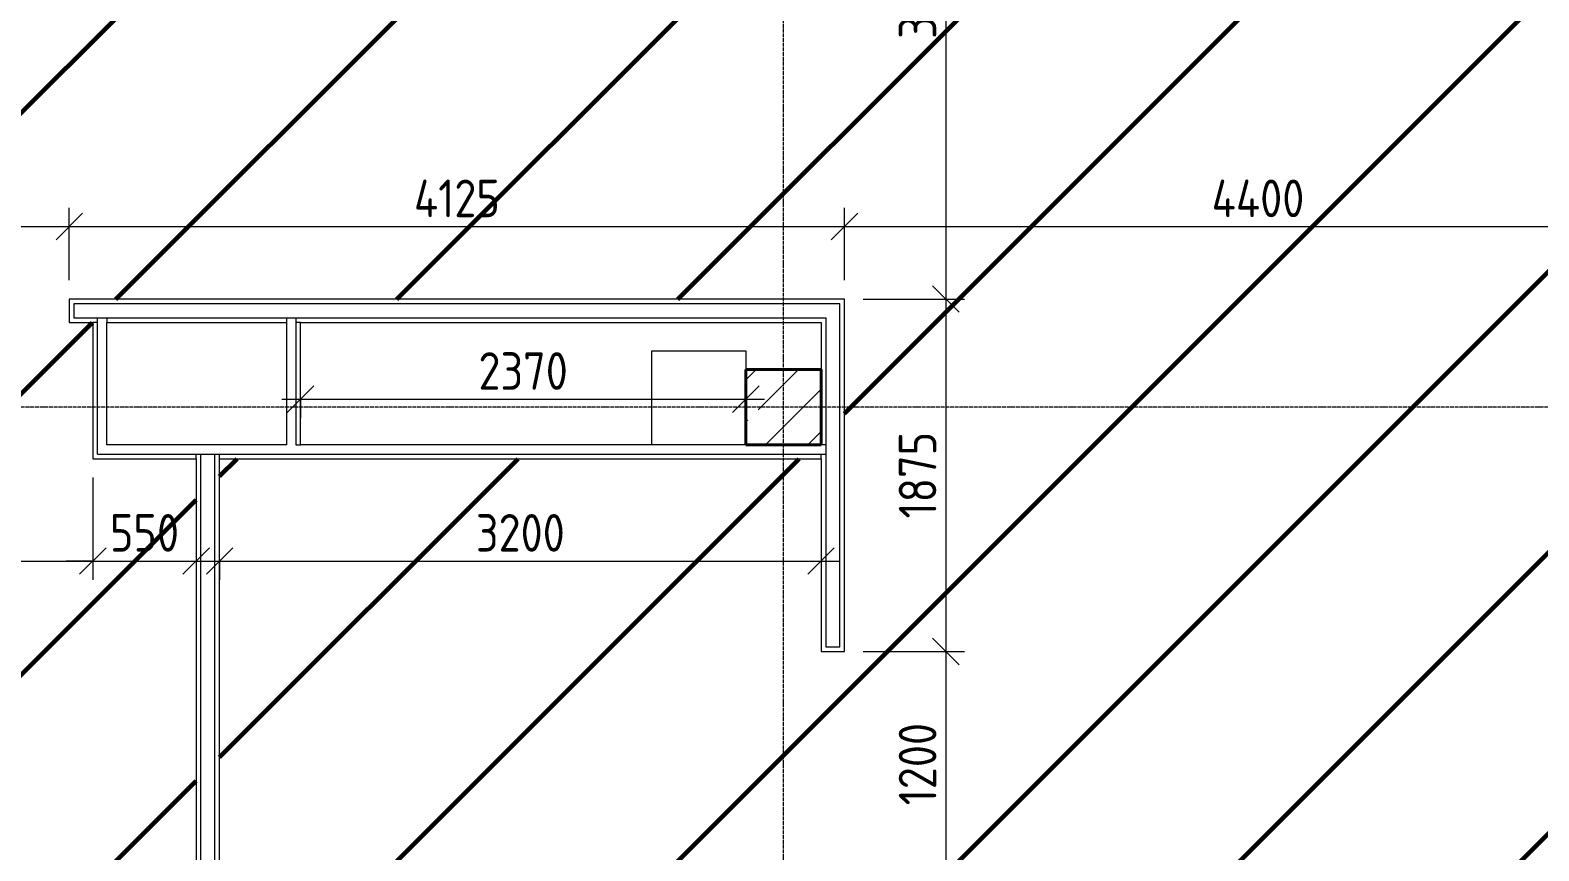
# Model space of a CAD drawing. Header units: millimetres. Extents: x -56773 to 323062, y -262288 to 76460.
# Drawn here: x 17801 to 25829, y -101305 to -96938 of the extents above; entities that cross this region are included whole.
import ezdxf

# ---------------------------------------------------------------- set-up
doc = ezdxf.new("R2010")
doc.units = ezdxf.units.MM
doc.linetypes.add('ADSK_Линия сетки', pattern=[25, 20, -2.5, 0, -2.5])
for name, color, linetype, lineweight in [('1.1)Стяжка керамзит  2 этаж', 5, 'Continuous', 60), ('Несущие колонны', 7, 'Continuous', 18), ('Оси', 7, 'Continuous', 9), ('Перекрытие', 7, 'Continuous', 18), ('Размеры', 7, 'Continuous', 9), ('Стены внутренние', 7, 'Continuous', 18), ('Стены штриховка', 7, 'Continuous', 9)]:
    doc.layers.add(name, color=color, linetype=linetype, lineweight=lineweight)
doc.styles.add('GOST Common_3', font='', dxfattribs={"width": 0.9, "height": 200})
doc.styles.get('GOST Common_3').set_extended_font_data('GOST Common')
doc.dimstyles.new('ADSK_Основной_2_0_2', dxfattribs={"dimscale": 304.8, "dimtxt": 201.142999, "dimasz": 0.463911, "dimexe": 0.328084, "dimexo": 0.328084, "dimgap": 0.164042, "dimtad": 1, "dimdec": 3, "dimrnd": 0.001, "dimdsep": 46, "dimtxsty": 'GOST Common_3', "dimblk1": 'OBLIQUE', "dimblk2": 'OBLIQUE', "dimsah": 1, "dimcen": 0.09, "dimdle": 0.328084, "dimazin": 2, "dimtfac": 1, "dimtdec": 4, "dimtix": 1, "dimtmove": 0, "dimatfit": 3, "dimfxl": 1, "dimtvp": 1, "dimtolj": 1, "dimtzin": 0, "dimlwd": 20, "dimlwe": 20, "dimarcsym": 2})

# ---------------------------------------------------------------- blocks, each defined once
blk = doc.blocks.new('ADSK_КолоннаЖБ_Прямоугольная - 400x400 мм-1807143-Кладочный план 2-го этаж')
at = {"layer": 'Несущие колонны', "lineweight": 40}
for p, q in [((-200, 200), (200, 200)), ((-200, -200), (-200, 200)), ((200, 200), (200, -200)), ((200, -200), (-200, -200))]:
    blk.add_line(p, q, dxfattribs=at)
blk = doc.blocks.new('_Oblique')
at = {"color": 0, "linetype": 'ByBlock', "lineweight": -2}
blk.add_line((-0.5, -0.5), (0.5, 0.5), dxfattribs=at)
blk = doc.blocks.new('*D4842')
at = {"layer": 'Defpoints', "color": 0, "transparency": 16777216}
for p in [(18009.4, -97983.5), (16809.4, -98369.1), (18009.4, -98369.1)]:
    blk.add_point(p, dxfattribs=at)
at = {"layer": 'Размеры', "color": 0, "lineweight": 20, "transparency": 16777216}
for p, q in [((16809.4, -98269.1), (16809.4, -97883.5)), ((18009.4, -98269.1), (18009.4, -97883.5)), ((16709.4, -97983.5), (18109.4, -97983.5))]:
    blk.add_line(p, q, dxfattribs=at)
at = {"layer": 'Размеры', "color": 0, "lineweight": 20, "transparency": 16777216, "xscale": 141.4, "yscale": 141.4, "zscale": 141.4, "rotation": 180}
blk.add_blockref('_Oblique', (16809.4, -97983.5), dxfattribs=at)
at = {"layer": 'Размеры', "color": 0, "lineweight": 20, "transparency": 16777216, "xscale": 141.4, "yscale": 141.4, "zscale": 141.4}
blk.add_blockref('_Oblique', (18009.4, -97983.5), dxfattribs=at)
at = {"layer": 'Размеры', "color": 0, "lineweight": 9, "transparency": 16777216, "insert": (17409.4, -97833.5), "char_height": 200, "width": 560.473, "attachment_point": 5, "style": 'GOST Common_3'}
blk.add_mtext('\\A1;1200', dxfattribs=at)
blk = doc.blocks.new('*D4843')
at = {"layer": 'Defpoints', "color": 0, "transparency": 16777216}
for p in [(22134.4, -97983.5), (18009.4, -98369.1), (22134.4, -98369.1)]:
    blk.add_point(p, dxfattribs=at)
at = {"layer": 'Размеры', "color": 0, "lineweight": 20, "transparency": 16777216}
for p, q in [((18009.4, -98269.1), (18009.4, -97883.5)), ((22134.4, -98269.1), (22134.4, -97883.5)), ((17909.4, -97983.5), (22234.4, -97983.5))]:
    blk.add_line(p, q, dxfattribs=at)
at = {"layer": 'Размеры', "color": 0, "lineweight": 20, "transparency": 16777216, "xscale": 141.4, "yscale": 141.4, "zscale": 141.4, "rotation": 180}
blk.add_blockref('_Oblique', (18009.4, -97983.5), dxfattribs=at)
at = {"layer": 'Размеры', "color": 0, "lineweight": 20, "transparency": 16777216, "xscale": 141.4, "yscale": 141.4, "zscale": 141.4}
blk.add_blockref('_Oblique', (22134.4, -97983.5), dxfattribs=at)
at = {"layer": 'Размеры', "color": 0, "lineweight": 9, "transparency": 16777216, "insert": (20071.9, -97833.5), "char_height": 200, "width": 580.928, "attachment_point": 5, "style": 'GOST Common_3'}
blk.add_mtext('\\A1;4125', dxfattribs=at)
blk = doc.blocks.new('*D4844')
at = {"layer": 'Defpoints', "color": 0, "transparency": 16777216}
for p in [(26534.4, -97983.5), (22134.4, -98369.1), (26534.4, -98369.1)]:
    blk.add_point(p, dxfattribs=at)
at = {"layer": 'Размеры', "color": 0, "lineweight": 20, "transparency": 16777216}
for p, q in [((22134.4, -98269.1), (22134.4, -97883.5)), ((26534.4, -98269.1), (26534.4, -97883.5)), ((22034.4, -97983.5), (26634.4, -97983.5))]:
    blk.add_line(p, q, dxfattribs=at)
at = {"layer": 'Размеры', "color": 0, "lineweight": 20, "transparency": 16777216, "xscale": 141.4, "yscale": 141.4, "zscale": 141.4, "rotation": 180}
blk.add_blockref('_Oblique', (22134.4, -97983.5), dxfattribs=at)
at = {"layer": 'Размеры', "color": 0, "lineweight": 20, "transparency": 16777216, "xscale": 141.4, "yscale": 141.4, "zscale": 141.4}
blk.add_blockref('_Oblique', (26534.4, -97983.5), dxfattribs=at)
at = {"layer": 'Размеры', "color": 0, "lineweight": 9, "transparency": 16777216, "insert": (24334.4, -97833.5), "char_height": 200, "width": 646.385, "attachment_point": 5, "style": 'GOST Common_3'}
blk.add_mtext('\\A1;4400', dxfattribs=at)
blk = doc.blocks.new('*D4849')
at = {"layer": 'Defpoints', "color": 0, "transparency": 16777216}
for p in [(16684.4, -99219.1), (18134.4, -99219.1), (18134.4, -99763.3)]:
    blk.add_point(p, dxfattribs=at)
at = {"layer": 'Размеры', "color": 0, "lineweight": 20, "transparency": 16777216}
for p, q in [((16684.4, -99319.1), (16684.4, -99863.3)), ((18134.4, -99319.1), (18134.4, -99863.3)), ((16584.4, -99763.3), (18234.4, -99763.3))]:
    blk.add_line(p, q, dxfattribs=at)
at = {"layer": 'Размеры', "color": 0, "lineweight": 20, "transparency": 16777216, "xscale": 141.4, "yscale": 141.4, "zscale": 141.4, "rotation": 180}
blk.add_blockref('_Oblique', (16684.4, -99763.3), dxfattribs=at)
at = {"layer": 'Размеры', "color": 0, "lineweight": 20, "transparency": 16777216, "xscale": 141.4, "yscale": 141.4, "zscale": 141.4}
blk.add_blockref('_Oblique', (18134.4, -99763.3), dxfattribs=at)
at = {"layer": 'Размеры', "color": 0, "lineweight": 9, "transparency": 16777216, "insert": (17409.4, -99613.3), "char_height": 200, "width": 580.928, "attachment_point": 5, "style": 'GOST Common_3'}
blk.add_mtext('\\A1;1450', dxfattribs=at)
blk = doc.blocks.new('*D4850')
at = {"layer": 'Defpoints', "color": 0, "transparency": 16777216}
for p in [(18134.4, -99219.1), (18684.4, -99663.3), (18684.4, -99763.3)]:
    blk.add_point(p, dxfattribs=at)
at = {"layer": 'Размеры', "color": 0, "lineweight": 20, "transparency": 16777216}
for p, q in [((18134.4, -99319.1), (18134.4, -99863.3)), ((18134.4, -99763.3), (17993, -99763.3)), ((18134.4, -99763.3), (18684.4, -99763.3)), ((18684.4, -99763.3), (18684.4, -99863.3)), ((18684.4, -99763.3), (18825.8, -99763.3))]:
    blk.add_line(p, q, dxfattribs=at)
at = {"layer": 'Размеры', "color": 0, "lineweight": 20, "transparency": 16777216, "xscale": 141.4, "yscale": 141.4, "zscale": 141.4}
blk.add_blockref('_Oblique', (18134.4, -99763.3), dxfattribs=at)
at = {"layer": 'Размеры', "color": 0, "lineweight": 20, "transparency": 16777216, "xscale": 141.4, "yscale": 141.4, "zscale": 141.4, "rotation": 180}
blk.add_blockref('_Oblique', (18684.4, -99763.3), dxfattribs=at)
at = {"layer": 'Размеры', "color": 0, "lineweight": 9, "transparency": 16777216, "insert": (18409.4, -99613.3), "char_height": 200, "width": 454.106, "attachment_point": 5, "style": 'GOST Common_3'}
blk.add_mtext('\\A1;550', dxfattribs=at)
blk = doc.blocks.new('*D4852')
at = {"layer": 'Defpoints', "color": 0, "transparency": 16777216}
for p in [(19239.4, -98802.2), (21609.4, -98802.2), (21609.4, -98902.2)]:
    blk.add_point(p, dxfattribs=at)
at = {"layer": 'Размеры', "color": 0, "lineweight": 20, "transparency": 16777216}
for p, q in [((19139.4, -98902.2), (21709.4, -98902.2)), ((19239.4, -98902.2), (19239.4, -99002.2)), ((21609.4, -98902.2), (21609.4, -99002.2))]:
    blk.add_line(p, q, dxfattribs=at)
at = {"layer": 'Размеры', "color": 0, "lineweight": 20, "transparency": 16777216, "xscale": 141.4, "yscale": 141.4, "zscale": 141.4, "rotation": 180}
blk.add_blockref('_Oblique', (19239.4, -98902.2), dxfattribs=at)
at = {"layer": 'Размеры', "color": 0, "lineweight": 20, "transparency": 16777216, "xscale": 141.4, "yscale": 141.4, "zscale": 141.4}
blk.add_blockref('_Oblique', (21609.4, -98902.2), dxfattribs=at)
at = {"layer": 'Размеры', "color": 0, "lineweight": 9, "transparency": 16777216, "insert": (20424.4, -98752.2), "char_height": 200, "width": 605.475, "attachment_point": 5, "style": 'GOST Common_3'}
blk.add_mtext('\\A1;2370', dxfattribs=at)
blk = doc.blocks.new('*D4853')
at = {"layer": 'Defpoints', "color": 0, "transparency": 16777216}
for p in [(18809.4, -99663.3), (22009.4, -99663.3), (22009.4, -99763.3)]:
    blk.add_point(p, dxfattribs=at)
at = {"layer": 'Размеры', "color": 0, "lineweight": 20, "transparency": 16777216}
for p, q in [((18709.4, -99763.3), (22109.4, -99763.3)), ((18809.4, -99763.3), (18809.4, -99863.3)), ((22009.4, -99763.3), (22009.4, -99863.3))]:
    blk.add_line(p, q, dxfattribs=at)
at = {"layer": 'Размеры', "color": 0, "lineweight": 20, "transparency": 16777216, "xscale": 141.4, "yscale": 141.4, "zscale": 141.4, "rotation": 180}
blk.add_blockref('_Oblique', (18809.4, -99763.3), dxfattribs=at)
at = {"layer": 'Размеры', "color": 0, "lineweight": 20, "transparency": 16777216, "xscale": 141.4, "yscale": 141.4, "zscale": 141.4}
blk.add_blockref('_Oblique', (22009.4, -99763.3), dxfattribs=at)
at = {"layer": 'Размеры', "color": 0, "lineweight": 9, "transparency": 16777216, "insert": (20409.4, -99613.3), "char_height": 200, "width": 605.475, "attachment_point": 5, "style": 'GOST Common_3'}
blk.add_mtext('\\A1;3200', dxfattribs=at)
blk = doc.blocks.new('*D4854')
at = {"layer": 'Defpoints', "color": 0, "transparency": 16777216}
for p in [(22773, -95119.1), (22134.4, -98369.1), (22673, -98369.1)]:
    blk.add_point(p, dxfattribs=at)
at = {"layer": 'Размеры', "color": 0, "lineweight": 20, "transparency": 16777216}
for p, q in [((22673, -95019.1), (22673, -98469.1)), ((22673, -95119.1), (22573, -95119.1)), ((22234.4, -98369.1), (22773, -98369.1))]:
    blk.add_line(p, q, dxfattribs=at)
at = {"layer": 'Размеры', "color": 0, "lineweight": 20, "transparency": 16777216, "xscale": 141.4, "yscale": 141.4, "zscale": 141.4}
for p, rotation in [((22673, -95119.1), 90), ((22673, -98369.1), 270)]:
    blk.add_blockref('_Oblique', p, dxfattribs=dict(at, rotation=rotation))
at = {"layer": 'Размеры', "color": 0, "lineweight": 9, "transparency": 16777216, "insert": (22523, -96744.1), "char_height": 200, "width": 605.475, "attachment_point": 5, "rotation": 90, "style": 'GOST Common_3'}
blk.add_mtext('\\A1;3250', dxfattribs=at)
blk = doc.blocks.new('*D4855')
at = {"layer": 'Defpoints', "color": 0, "transparency": 16777216}
for p in [(22134.4, -98369.1), (22134.4, -100244.1), (22673, -100244.1)]:
    blk.add_point(p, dxfattribs=at)
at = {"layer": 'Размеры', "color": 0, "lineweight": 20, "transparency": 16777216}
for p, q in [((22673, -98269.1), (22673, -100344.1)), ((22234.4, -98369.1), (22773, -98369.1)), ((22234.4, -100244.1), (22773, -100244.1))]:
    blk.add_line(p, q, dxfattribs=at)
at = {"layer": 'Размеры', "color": 0, "lineweight": 20, "transparency": 16777216, "xscale": 141.4, "yscale": 141.4, "zscale": 141.4}
for p, rotation in [((22673, -98369.1), 90), ((22673, -100244.1), 270)]:
    blk.add_blockref('_Oblique', p, dxfattribs=dict(at, rotation=rotation))
at = {"layer": 'Размеры', "color": 0, "lineweight": 9, "transparency": 16777216, "insert": (22523, -99306.6), "char_height": 200, "width": 560.473, "attachment_point": 5, "rotation": 90, "style": 'GOST Common_3'}
blk.add_mtext('\\A1;1875', dxfattribs=at)
blk = doc.blocks.new('*D4856')
at = {"layer": 'Defpoints', "color": 0, "transparency": 16777216}
for p in [(22134.4, -100244.1), (22134.4, -101444.1), (22673, -101444.1)]:
    blk.add_point(p, dxfattribs=at)
at = {"layer": 'Размеры', "color": 0, "lineweight": 20, "transparency": 16777216}
for p, q in [((22673, -100144.1), (22673, -101544.1)), ((22234.4, -100244.1), (22773, -100244.1)), ((22234.4, -101444.1), (22773, -101444.1))]:
    blk.add_line(p, q, dxfattribs=at)
at = {"layer": 'Размеры', "color": 0, "lineweight": 20, "transparency": 16777216, "xscale": 141.4, "yscale": 141.4, "zscale": 141.4}
for p, rotation in [((22673, -100244.1), 90), ((22673, -101444.1), 270)]:
    blk.add_blockref('_Oblique', p, dxfattribs=dict(at, rotation=rotation))
at = {"layer": 'Размеры', "color": 0, "lineweight": 9, "transparency": 16777216, "insert": (22523, -100844.1), "char_height": 200, "width": 560.473, "attachment_point": 5, "rotation": 90, "style": 'GOST Common_3'}
blk.add_mtext('\\A1;1200', dxfattribs=at)

msp = doc.modelspace()

# ---------------------------------------------------------------- hatches: boundary and pattern name
at = {"layer": '1.1)Стяжка керамзит  2 этаж', "transparency": 33554687}
h = msp.add_hatch(dxfattribs=at)
h.set_pattern_fill('ANSI31', color=5, scale=333)
h.paths.add_polyline_path([(24423.9062, -96144.5668), (15944.2626, -96144.5668), (15944.2626, -98369.0666), (16809.3615, -98369.0666), (16809.3615, -98494.0666), (16684.3615, -98494.0666), (16684.3615, -99219.0666), (15944.2626, -99219.0666), (15944.2626, -104744.0666), (16009.3615, -104744.0666), (16009.3615, -104894.0666), (16609.3615, -104894.0666), (18259.3615, -104894.0666), (18684.3615, -104894.0666), (18684.3615, -99219.0666), (18134.3615, -99219.0666), (18134.3615, -98494.0666), (18009.3615, -98494.0666), (18009.3615, -98369.0666), (22134.3615, -98369.0666), (22134.3615, -100244.0666), (22009.3615, -100244.0666), (22009.3615, -99219.0666), (18809.3615, -99219.0666), (18809.3615, -104894.0666), (19409.3615, -104894.0666), (21059.3615, -104894.0666), (21609.3615, -104894.0666), (21609.3615, -104744.0666), (22009.3615, -104744.0666), (22009.3615, -101444.0666), (22134.3615, -101444.0666), (22134.3615, -104894.0666), (22609.3615, -104894.0666), (24259.3615, -104894.0666), (24423.9062, -104894.0666)])
h = msp.add_hatch(dxfattribs=at)
h.set_pattern_fill('ANSI31', color=5, scale=333)
h.paths.add_polyline_path([(32903.5498, -96144.5668), (24423.9062, -96144.5668), (24423.9062, -104894.0666), (25409.3615, -104894.0666), (27059.3615, -104894.0666), (27609.3615, -104894.0666), (27609.3615, -104744.0666), (28009.3615, -104744.0666), (28009.3615, -104894.0666), (28609.3615, -104894.0666), (30259.3615, -104894.0666), (30359.3615, -104894.0666), (30359.3615, -101404.0666), (30484.3615, -101404.0666), (30484.3615, -104894.0666), (31409.3615, -104894.0666), (32903.5498, -104894.0666), (32903.5498, -99219.0666), (30484.3615, -99219.0666), (30484.3615, -100204.0666), (30359.3615, -100204.0666), (30359.3615, -99219.0666), (26534.3615, -99219.0666), (26534.3615, -98369.0666), (27809.3615, -98369.0666), (27809.3615, -97769.0666), (27934.3615, -97769.0666), (27934.3615, -98369.0666), (29434.3615, -98369.0666), (31234.3615, -98369.0666), (31424.3615, -98369.0666), (32024.3615, -98369.0666), (32264.3615, -98369.0666), (32903.5498, -98369.0666)])
at = {"layer": 'Несущие колонны', "lineweight": 9}
h = msp.add_hatch(dxfattribs=at)
h.set_pattern_fill('FP_1', color=256, style=0, pattern_type=2)
h.set_pattern_definition([(45, (9.36, -97949.04), (-224.5064, 224.5064), []), (45, (233.87, -97949.04), (-224.5064, 224.5064), [396.875, -79.375, 3.353, -76.022])])
h.paths.add_polyline_path([(21609.3615, -99144.0666), (22009.3615, -99144.0666), (22009.3615, -98744.0666), (21609.3615, -98744.0666)])

# ---------------------------------------------------------------- linework, layer by layer
for p, q in [((22009.3615, -98744.0666), (21609.3615, -98744.0666)), ((21609.3615, -98744.0666), (21609.3615, -99144.0666)), ((22009.3615, -99144.0666), (22009.3615, -98744.0666)), ((21609.3615, -99144.0666), (22009.3615, -99144.0666))]:
    msp.add_line(p, q, dxfattribs=at)
at = {"layer": 'Оси', "linetype": 'ADSK_Линия сетки', "lineweight": 5}
for p, q in [((21809.3615, -108922.9178), (21809.3615, -87921.5904)), ((62525.08, -98944.0666), (-25230.7352, -98944.0666))]:
    msp.add_line(p, q, dxfattribs=at)
at = {"layer": 'Перекрытие'}
for p, q in [((21109.3615, -99144.0666), (21109.3615, -98644.0666)), ((21109.3615, -98644.0666), (21609.3615, -98644.0666)), ((21609.3615, -98644.0666), (21609.3615, -98744.0666))]:
    msp.add_line(p, q, dxfattribs=at)
at = {"layer": 'Стены внутренние', "lineweight": 5}
for p, q in [((22134.3615, -98369.0666), (18009.3615, -98369.0666)), ((18009.3615, -98369.0666), (18009.3615, -98494.0666)), ((22134.3615, -100244.0666), (22134.3615, -98369.0666)), ((18009.3615, -98494.0666), (18134.3615, -98494.0666)), ((18134.3615, -98494.0666), (18134.3615, -99219.0666)), ((18209.3615, -99144.0666), (18209.3615, -98494.0666)), ((18209.3615, -98494.0666), (19164.3615, -98494.0666)), ((19164.3615, -98494.0666), (19164.3615, -99144.0666)), ((19239.3615, -98494.0666), (22009.3615, -98494.0666)), ((19239.3615, -99144.0666), (19239.3615, -98494.0666)), ((22009.3615, -98494.0666), (22009.3615, -99144.0666)), ((18134.3615, -99219.0666), (18684.3615, -99219.0666)), ((19164.3615, -99144.0666), (18209.3615, -99144.0666)), ((18684.3615, -99219.0666), (18684.3615, -104894.0666)), ((18809.3615, -99219.0666), (22009.3615, -99219.0666)), ((18809.3615, -104894.0666), (18809.3615, -99219.0666)), ((22009.3615, -99144.0666), (19239.3615, -99144.0666)), ((22009.3615, -99219.0666), (22009.3615, -100244.0666)), ((22009.3615, -100244.0666), (22134.3615, -100244.0666))]:
    msp.add_line(p, q, dxfattribs=at)
at = {"layer": 'Стены штриховка', "lineweight": 9}
for p, q in [((22109.3615, -98394.0666), (18034.3615, -98394.0666)), ((18034.3615, -98394.0666), (18034.3615, -98469.0666)), ((22109.3615, -100219.0666), (22109.3615, -98394.0666)), ((18034.3615, -98469.0666), (22034.3615, -98469.0666)), ((18159.3615, -98494.0666), (18134.3615, -98494.0666)), ((18159.3615, -99194.0666), (18159.3615, -98469.0666)), ((18209.3615, -98469.0666), (18209.3615, -98494.0666)), ((19164.3615, -98469.0666), (19164.3615, -98494.0666)), ((19214.3615, -98469.0666), (19214.3615, -99144.0666)), ((19239.3615, -98494.0666), (19214.3615, -98494.0666)), ((22034.3615, -98469.0666), (22034.3615, -100219.0666)), ((18159.3615, -99194.0666), (22034.3615, -99194.0666)), ((18684.3615, -99219.0666), (18684.3615, -99194.0666)), ((18709.3615, -104894.0666), (18709.3615, -99194.0666)), ((18784.3615, -104894.0666), (18784.3615, -99194.0666)), ((18809.3615, -99219.0666), (18809.3615, -99194.0666)), ((19214.3615, -99144.0666), (19239.3615, -99144.0666)), ((22034.3615, -99144.0666), (22009.3615, -99144.0666)), ((22009.3615, -99219.0666), (22009.3615, -99194.0666)), ((22034.3615, -100219.0666), (22109.3615, -100219.0666))]:
    msp.add_line(p, q, dxfattribs=at)

# ---------------------------------------------------------------- block references
at = {"layer": 'Несущие колонны', "lineweight": 40, "rotation": 89.9999999999999}
msp.add_blockref('ADSK_КолоннаЖБ_Прямоугольная - 400x400 мм-1807143-Кладочный план 2-го этаж', (21809.3615, -98944.0666), dxfattribs=at)

# ---------------------------------------------------------------- dimensions: what is measured, and where the dimension line sits
at = {"layer": 'Размеры', "lineweight": 9}
for base, p1, p2, override, picture, middle in [((22672.9702, -98369.0666), (22772.9551, -95119.0666), (22134.3615, -98369.0666), {"dimpost": '<>', "dimfxl": 3312.144598}, '*D4854', (22522.9702, -96744.0666)), ((22672.9702, -100244.0666), (22134.3615, -98369.0666), (22134.3615, -100244.0666), {"dimpost": '<>', "dimfxl": 1875}, '*D4855', (22522.9702, -99306.5666)), ((22672.9702, -101444.0666), (22134.3615, -100244.0666), (22134.3615, -101444.0666), {"dimpost": '<>', "dimfxl": 1200}, '*D4856', (22522.9702, -100844.0666))]:
    dim = msp.add_linear_dim(base=base, p1=p1, p2=p2, angle=90, dimstyle='ADSK_Основной_2_0_2', override=override, dxfattribs=at)
    dim.commit()
    dim.dimension.update_dxf_attribs({"geometry": picture, "text_midpoint": middle})
for base, p1, p2, override, picture, middle in [((18009.3615, -97983.4957), (16809.3615, -98369.0666), (18009.3615, -98369.0666), {"dimpost": '<>', "dimfxl": 1200}, '*D4842', (17409.3615, -97833.4957)), ((22134.3615, -97983.4957), (18009.3615, -98369.0666), (22134.3615, -98369.0666), {"dimpost": '<>', "dimfxl": 4125}, '*D4843', (20071.8615, -97833.4957)), ((26534.3615, -97983.4957), (22134.3615, -98369.0666), (26534.3615, -98369.0666), {"dimpost": '<>', "dimfxl": 4400}, '*D4844', (24334.3615, -97833.4957)), ((21609.3615, -98902.1878), (19239.3615, -98802.2029), (21609.3615, -98802.2029), {"dimpost": '<>', "dimfxl": 2370}, '*D4852', (20424.3615, -98752.1878)), ((18134.3615, -99763.2536), (16684.3615, -99219.0666), (18134.3615, -99219.0666), {"dimpost": '<>', "dimfxl": 1450}, '*D4849', (17409.3615, -99613.2536)), ((18684.3615, -99763.2536), (18134.3615, -99219.0666), (18684.3615, -99663.2687), {"dimpost": '<>', "dimfxl": 706.976345}, '*D4850', (18409.3615, -99613.2536)), ((22009.3615, -99763.2536), (18809.3615, -99663.2687), (22009.3615, -99663.2687), {"dimpost": '<>', "dimfxl": 3200}, '*D4853', (20409.3615, -99613.2536))]:
    dim = msp.add_linear_dim(base=base, p1=p1, p2=p2, dimstyle='ADSK_Основной_2_0_2', override=override, dxfattribs=at)
    dim.commit()
    dim.dimension.update_dxf_attribs({"geometry": picture, "text_midpoint": middle})

doc.saveas('drawing.dxf')
